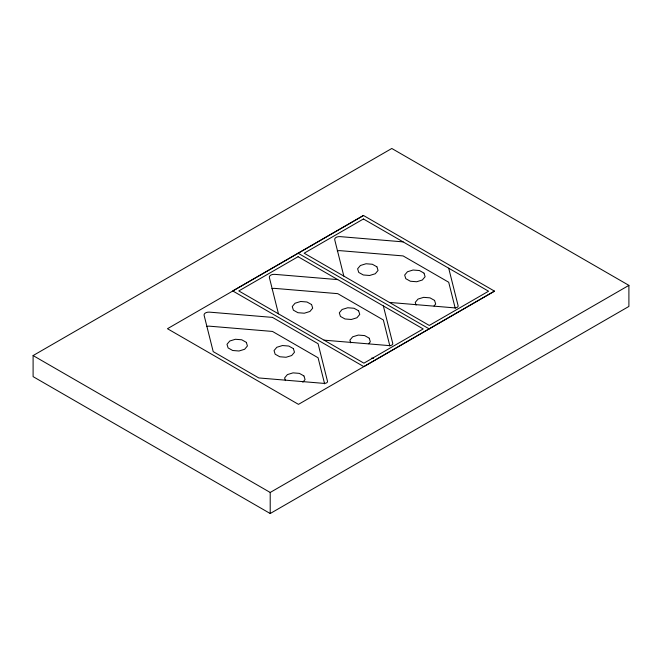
<?xml version="1.0" encoding="UTF-8"?>
<svg xmlns="http://www.w3.org/2000/svg" width="662" height="662" viewBox="0 0 662 662"><rect width="100%" height="100%" fill="white"/><g stroke="black" fill="none" stroke-linecap="round" stroke-linejoin="round"><path stroke-width="0.99" d="M302.832 382.197L305.058 379.549L304.007 376.124M368.651 343.752L370.323 341.766L369.272 338.34M434.007 306.018L435.679 304.032L434.628 300.606M33.1 355.568L391.796 148.478L628.9 285.372L628.9 306.432L270.204 513.522L33.1 376.628L33.1 355.568L270.204 492.462L628.9 285.372M363.529 215.522L167.461 328.716L298.471 404.358L494.539 291.164L363.438 215.464L232.726 290.932L363.827 366.624L494.448 291.106M403.108 241.878L340.177 236.624A4.816 2.78 0 0 0 334.724 239.776L343.826 276.104M337.752 279.612L274.821 274.358A4.816 2.78 0 0 0 269.368 277.502L278.47 313.838M389.422 302.426L454.48 307.863A3.211 1.854 0 0 0 458.121 305.761L448.704 268.209M324.066 340.16L389.124 345.597A3.211 1.854 0 0 0 392.765 343.495L383.348 305.935M371.473 358.159L373.534 358.332M423.986 273.083L419.394 270.526L413.08 270.022L407.453 271.751L404.664 275.061L405.781 278.685L410.374 281.242L416.688 281.747L422.315 280.018L425.103 276.708L424.052 273.282M376.935 266.819L372.342 264.262L366.028 263.757L360.401 265.487L357.612 268.797L358.73 272.421L363.322 274.978L369.636 275.483L375.263 273.754L378.052 270.444L377.001 267.018M434.562 300.407L429.969 297.85L423.655 297.346L418.028 299.075L415.24 302.385L416.075 305.108M358.63 310.817L354.038 308.26L347.724 307.756L342.097 309.485L339.308 312.795L340.425 316.419L345.018 318.976L351.332 319.481L356.959 317.752L359.747 314.442L358.696 311.016M311.579 304.553L306.986 301.996L300.672 301.491L295.045 303.221L292.256 306.531L293.374 310.155L297.966 312.712L304.28 313.217L309.907 311.488L312.696 308.178L311.645 304.752M369.206 338.141L364.613 335.584L358.299 335.08L352.672 336.809L349.884 340.119L350.719 342.842M293.365 348.601L288.773 346.044L282.459 345.539L276.832 347.269L274.043 350.579L275.16 354.203L279.753 356.76L286.067 357.265L291.694 355.535L294.482 352.225L293.432 348.8M246.314 342.337L241.721 339.78L235.407 339.275L229.78 341.004L226.992 344.314L228.109 347.939L232.701 350.496L239.015 351.001L244.642 349.271L247.431 345.961L246.38 342.535M303.941 375.925L299.348 373.368L293.034 372.863L287.407 374.593L284.619 377.903L285.454 380.625M298.082 253.198L429.183 328.89M455.241 308.318L448.704 282.244L403.108 255.921L340.177 250.666A4.816 2.78 0 0 0 337.281 250.939M389.885 346.052L383.348 319.978L337.752 293.655L274.821 288.392A4.816 2.78 0 0 0 271.925 288.673M324.62 383.836L318.083 357.761L272.487 331.439L209.556 326.184A4.816 2.78 0 0 0 206.66 326.457M270.204 492.462L270.204 513.522M298.082 256.707L238.8 290.932L363.918 363.165L423.2 328.948L298.082 256.707M363.438 218.981L304.156 253.198L429.274 325.439L488.556 291.214L363.438 218.981M272.487 317.396L209.556 312.141A4.816 2.78 0 0 0 204.103 315.294L213.205 351.621L258.809 377.944L323.859 383.381A3.211 1.854 0 0 0 327.5 381.279L318.083 343.727L272.487 317.396"/></g></svg>
